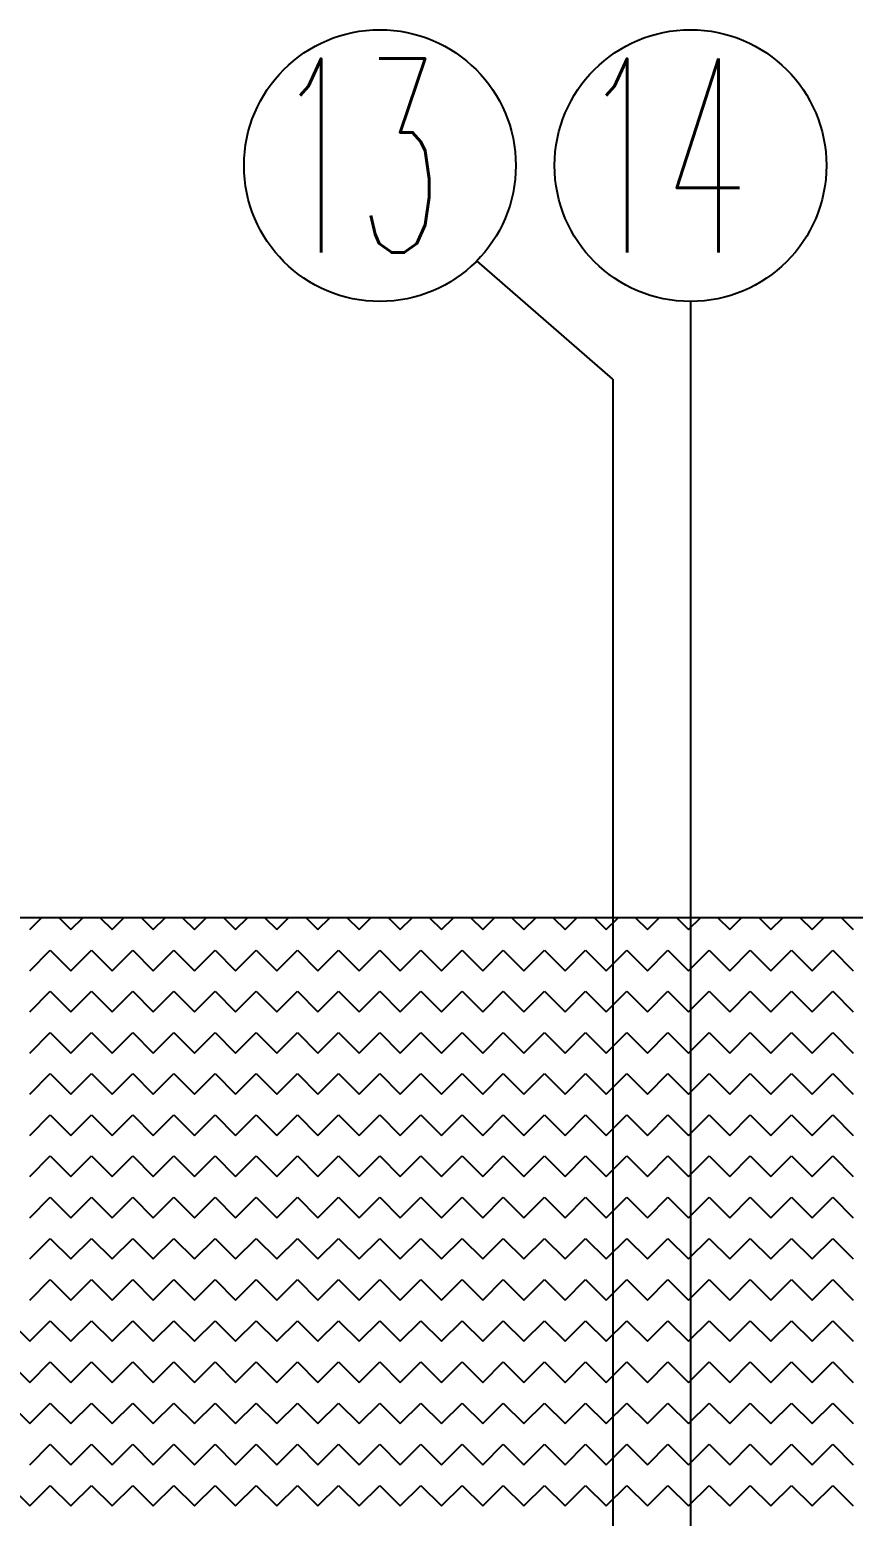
# Model space of a CAD drawing. Extents: x 78 to 306, y -397 to 18.
# Drawn here: x 279.5251 to 279.5675, y -396.3581 to -396.2816 of the extents above; entities that cross this region are included whole.
import ezdxf

# ---------------------------------------------------------------- set-up
doc = ezdxf.new("R2010")
doc.units = 0
doc.header["$LTSCALE"] = 0.5
doc.header["$MEASUREMENT"] = 0
doc.linetypes.add('DASHDOT2', pattern=[0.5, 0.25, -0.125, 0, -0.125])
for name, color, linetype in [('AKS', 5, 'DASHDOT2'), ('KAPI', 1, 'CONTINUOUS'), ('KOLON', 4, 'CONTINUOUS'), ('TARAMA', 8, 'CONTINUOUS'), ('TEFRIS', 11, 'CONTINUOUS')]:
    doc.layers.add(name, color=color, linetype=linetype)
doc.styles.add('OLCU', font='romans.shx', dxfattribs={"width": 0.6, "height": 0.125})

msp = doc.modelspace()

# ---------------------------------------------------------------- linework, layer by layer
at = {"layer": 'AKS'}
for p, q in [((279.555144, -396.29956), (279.548136, -396.293466)), ((279.559144, -396.29556), (279.559144, -396.94956)), ((279.555144, -396.29956), (279.555144, -396.94956))]:
    msp.add_line(p, q, dxfattribs=at)
at = {"layer": 'KAPI', "ltscale": 1.4}
msp.add_line((279.583144, -396.32731), (279.468144, -396.32731), dxfattribs=at)
at = {"layer": 'TARAMA', "ltscale": 1.4}
for p, q in [((279.525103, -396.32792), (279.525713, -396.32731)), ((279.526614, -396.32731), (279.527224, -396.32792)), ((279.527224, -396.32792), (279.527835, -396.32731)), ((279.528735, -396.32731), (279.529346, -396.32792)), ((279.529346, -396.32792), (279.529956, -396.32731)), ((279.530857, -396.32731), (279.531467, -396.32792)), ((279.531467, -396.32792), (279.532077, -396.32731)), ((279.532978, -396.32731), (279.533588, -396.32792)), ((279.533588, -396.32792), (279.534199, -396.32731)), ((279.535099, -396.32731), (279.53571, -396.32792)), ((279.53571, -396.32792), (279.53632, -396.32731)), ((279.537221, -396.32731), (279.537831, -396.32792)), ((279.537831, -396.32792), (279.538441, -396.32731)), ((279.539342, -396.32731), (279.539952, -396.32792)), ((279.539952, -396.32792), (279.540563, -396.32731)), ((279.541463, -396.32731), (279.542074, -396.32792)), ((279.542074, -396.32792), (279.542684, -396.32731)), ((279.543584, -396.32731), (279.544195, -396.32792)), ((279.544195, -396.32792), (279.544805, -396.32731)), ((279.545706, -396.32731), (279.546316, -396.32792)), ((279.546316, -396.32792), (279.546926, -396.32731)), ((279.547827, -396.32731), (279.548437, -396.32792)), ((279.548437, -396.32792), (279.549048, -396.32731)), ((279.549948, -396.32731), (279.550559, -396.32792)), ((279.550559, -396.32792), (279.551169, -396.32731)), ((279.55207, -396.32731), (279.55268, -396.32792)), ((279.55268, -396.32792), (279.55329, -396.32731)), ((279.554191, -396.32731), (279.554801, -396.32792)), ((279.554801, -396.32792), (279.555412, -396.32731)), ((279.556312, -396.32731), (279.556923, -396.32792)), ((279.556923, -396.32792), (279.557533, -396.32731)), ((279.558434, -396.32731), (279.559044, -396.32792)), ((279.559044, -396.32792), (279.559654, -396.32731)), ((279.560555, -396.32731), (279.561165, -396.32792)), ((279.561165, -396.32792), (279.561776, -396.32731)), ((279.562676, -396.32731), (279.563287, -396.32792)), ((279.563287, -396.32792), (279.563897, -396.32731)), ((279.564798, -396.32731), (279.565408, -396.32792)), ((279.565408, -396.32792), (279.566018, -396.32731)), ((279.566919, -396.32731), (279.567529, -396.32792)), ((279.525103, -396.330042), (279.526164, -396.328981)), ((279.526164, -396.328981), (279.527224, -396.330042)), ((279.527224, -396.330042), (279.528285, -396.328981)), ((279.528285, -396.328981), (279.529346, -396.330042)), ((279.529346, -396.330042), (279.530406, -396.328981)), ((279.530406, -396.328981), (279.531467, -396.330042)), ((279.531467, -396.330042), (279.532528, -396.328981)), ((279.532528, -396.328981), (279.533588, -396.330042)), ((279.533588, -396.330042), (279.534649, -396.328981)), ((279.534649, -396.328981), (279.53571, -396.330042)), ((279.53571, -396.330042), (279.53677, -396.328981)), ((279.53677, -396.328981), (279.537831, -396.330042)), ((279.537831, -396.330042), (279.538892, -396.328981)), ((279.538892, -396.328981), (279.539952, -396.330042)), ((279.539952, -396.330042), (279.541013, -396.328981)), ((279.541013, -396.328981), (279.542074, -396.330042)), ((279.542074, -396.330042), (279.543134, -396.328981)), ((279.543134, -396.328981), (279.544195, -396.330042)), ((279.544195, -396.330042), (279.545255, -396.328981)), ((279.545255, -396.328981), (279.546316, -396.330042)), ((279.546316, -396.330042), (279.547377, -396.328981)), ((279.547377, -396.328981), (279.548437, -396.330042)), ((279.548437, -396.330042), (279.549498, -396.328981)), ((279.549498, -396.328981), (279.550559, -396.330042)), ((279.550559, -396.330042), (279.551619, -396.328981)), ((279.551619, -396.328981), (279.55268, -396.330042)), ((279.55268, -396.330042), (279.553741, -396.328981)), ((279.553741, -396.328981), (279.554801, -396.330042)), ((279.554801, -396.330042), (279.555862, -396.328981)), ((279.555862, -396.328981), (279.556923, -396.330042)), ((279.556923, -396.330042), (279.557983, -396.328981)), ((279.557983, -396.328981), (279.559044, -396.330042)), ((279.559044, -396.330042), (279.560105, -396.328981)), ((279.560105, -396.328981), (279.561165, -396.330042)), ((279.561165, -396.330042), (279.562226, -396.328981)), ((279.562226, -396.328981), (279.563287, -396.330042)), ((279.563287, -396.330042), (279.564347, -396.328981)), ((279.564347, -396.328981), (279.565408, -396.330042)), ((279.565408, -396.330042), (279.566469, -396.328981)), ((279.566469, -396.328981), (279.567529, -396.330042)), ((279.525103, -396.332163), (279.526164, -396.331102)), ((279.526164, -396.331102), (279.527224, -396.332163)), ((279.527224, -396.332163), (279.528285, -396.331102)), ((279.528285, -396.331102), (279.529346, -396.332163)), ((279.529346, -396.332163), (279.530406, -396.331102)), ((279.530406, -396.331102), (279.531467, -396.332163)), ((279.531467, -396.332163), (279.532528, -396.331102)), ((279.532528, -396.331102), (279.533588, -396.332163)), ((279.533588, -396.332163), (279.534649, -396.331102)), ((279.534649, -396.331102), (279.53571, -396.332163)), ((279.53571, -396.332163), (279.53677, -396.331102)), ((279.53677, -396.331102), (279.537831, -396.332163)), ((279.537831, -396.332163), (279.538892, -396.331102)), ((279.538892, -396.331102), (279.539952, -396.332163)), ((279.539952, -396.332163), (279.541013, -396.331102)), ((279.541013, -396.331102), (279.542074, -396.332163)), ((279.542074, -396.332163), (279.543134, -396.331102)), ((279.543134, -396.331102), (279.544195, -396.332163)), ((279.544195, -396.332163), (279.545255, -396.331102)), ((279.545255, -396.331102), (279.546316, -396.332163)), ((279.546316, -396.332163), (279.547377, -396.331102)), ((279.547377, -396.331102), (279.548437, -396.332163)), ((279.548437, -396.332163), (279.549498, -396.331102)), ((279.549498, -396.331102), (279.550559, -396.332163)), ((279.550559, -396.332163), (279.551619, -396.331102)), ((279.551619, -396.331102), (279.55268, -396.332163)), ((279.55268, -396.332163), (279.553741, -396.331102)), ((279.553741, -396.331102), (279.554801, -396.332163)), ((279.554801, -396.332163), (279.555862, -396.331102)), ((279.555862, -396.331102), (279.556923, -396.332163)), ((279.556923, -396.332163), (279.557983, -396.331102)), ((279.557983, -396.331102), (279.559044, -396.332163)), ((279.559044, -396.332163), (279.560105, -396.331102)), ((279.560105, -396.331102), (279.561165, -396.332163)), ((279.561165, -396.332163), (279.562226, -396.331102)), ((279.562226, -396.331102), (279.563287, -396.332163)), ((279.563287, -396.332163), (279.564347, -396.331102)), ((279.564347, -396.331102), (279.565408, -396.332163)), ((279.565408, -396.332163), (279.566469, -396.331102)), ((279.566469, -396.331102), (279.567529, -396.332163)), ((279.525103, -396.334284), (279.526164, -396.333224)), ((279.526164, -396.333224), (279.527224, -396.334284)), ((279.527224, -396.334284), (279.528285, -396.333224)), ((279.528285, -396.333224), (279.529346, -396.334284)), ((279.529346, -396.334284), (279.530406, -396.333224)), ((279.530406, -396.333224), (279.531467, -396.334284)), ((279.531467, -396.334284), (279.532528, -396.333224)), ((279.532528, -396.333224), (279.533588, -396.334284)), ((279.533588, -396.334284), (279.534649, -396.333224)), ((279.534649, -396.333224), (279.53571, -396.334284)), ((279.53571, -396.334284), (279.53677, -396.333224)), ((279.53677, -396.333224), (279.537831, -396.334284)), ((279.537831, -396.334284), (279.538892, -396.333224)), ((279.538892, -396.333224), (279.539952, -396.334284)), ((279.539952, -396.334284), (279.541013, -396.333224)), ((279.541013, -396.333224), (279.542074, -396.334284)), ((279.542074, -396.334284), (279.543134, -396.333224)), ((279.543134, -396.333224), (279.544195, -396.334284)), ((279.544195, -396.334284), (279.545255, -396.333224)), ((279.545255, -396.333224), (279.546316, -396.334284)), ((279.546316, -396.334284), (279.547377, -396.333224)), ((279.547377, -396.333224), (279.548437, -396.334284)), ((279.548437, -396.334284), (279.549498, -396.333224)), ((279.549498, -396.333224), (279.550559, -396.334284)), ((279.550559, -396.334284), (279.551619, -396.333224)), ((279.551619, -396.333224), (279.55268, -396.334284)), ((279.55268, -396.334284), (279.553741, -396.333224)), ((279.553741, -396.333224), (279.554801, -396.334284)), ((279.554801, -396.334284), (279.555862, -396.333224)), ((279.555862, -396.333224), (279.556923, -396.334284)), ((279.556923, -396.334284), (279.557983, -396.333224)), ((279.557983, -396.333224), (279.559044, -396.334284)), ((279.559044, -396.334284), (279.560105, -396.333224)), ((279.560105, -396.333224), (279.561165, -396.334284)), ((279.561165, -396.334284), (279.562226, -396.333224)), ((279.562226, -396.333224), (279.563287, -396.334284)), ((279.563287, -396.334284), (279.564347, -396.333224)), ((279.564347, -396.333224), (279.565408, -396.334284)), ((279.565408, -396.334284), (279.566469, -396.333224)), ((279.566469, -396.333224), (279.567529, -396.334284)), ((279.525103, -396.336405), (279.526164, -396.335345)), ((279.526164, -396.335345), (279.527224, -396.336405)), ((279.527224, -396.336405), (279.528285, -396.335345)), ((279.528285, -396.335345), (279.529346, -396.336405)), ((279.529346, -396.336405), (279.530406, -396.335345)), ((279.530406, -396.335345), (279.531467, -396.336405)), ((279.531467, -396.336405), (279.532528, -396.335345)), ((279.532528, -396.335345), (279.533588, -396.336405)), ((279.533588, -396.336405), (279.534649, -396.335345)), ((279.534649, -396.335345), (279.53571, -396.336405)), ((279.53571, -396.336405), (279.53677, -396.335345)), ((279.53677, -396.335345), (279.537831, -396.336405)), ((279.537831, -396.336405), (279.538892, -396.335345)), ((279.538892, -396.335345), (279.539952, -396.336405)), ((279.539952, -396.336405), (279.541013, -396.335345)), ((279.541013, -396.335345), (279.542074, -396.336405)), ((279.542074, -396.336405), (279.543134, -396.335345)), ((279.543134, -396.335345), (279.544195, -396.336405)), ((279.544195, -396.336405), (279.545255, -396.335345)), ((279.545255, -396.335345), (279.546316, -396.336405)), ((279.546316, -396.336405), (279.547377, -396.335345)), ((279.547377, -396.335345), (279.548437, -396.336405)), ((279.548437, -396.336405), (279.549498, -396.335345)), ((279.549498, -396.335345), (279.550559, -396.336405)), ((279.550559, -396.336405), (279.551619, -396.335345)), ((279.551619, -396.335345), (279.55268, -396.336405)), ((279.55268, -396.336405), (279.553741, -396.335345)), ((279.553741, -396.335345), (279.554801, -396.336405)), ((279.554801, -396.336405), (279.555862, -396.335345)), ((279.555862, -396.335345), (279.556923, -396.336405)), ((279.556923, -396.336405), (279.557983, -396.335345)), ((279.557983, -396.335345), (279.559044, -396.336405)), ((279.559044, -396.336405), (279.560105, -396.335345)), ((279.560105, -396.335345), (279.561165, -396.336405)), ((279.561165, -396.336405), (279.562226, -396.335345)), ((279.562226, -396.335345), (279.563287, -396.336405)), ((279.563287, -396.336405), (279.564347, -396.335345)), ((279.564347, -396.335345), (279.565408, -396.336405)), ((279.565408, -396.336405), (279.566469, -396.335345)), ((279.566469, -396.335345), (279.567529, -396.336405)), ((279.525103, -396.338527), (279.526164, -396.337466)), ((279.526164, -396.337466), (279.527224, -396.338527)), ((279.527224, -396.338527), (279.528285, -396.337466)), ((279.528285, -396.337466), (279.529346, -396.338527)), ((279.529346, -396.338527), (279.530406, -396.337466)), ((279.530406, -396.337466), (279.531467, -396.338527)), ((279.531467, -396.338527), (279.532528, -396.337466)), ((279.532528, -396.337466), (279.533588, -396.338527)), ((279.533588, -396.338527), (279.534649, -396.337466)), ((279.534649, -396.337466), (279.53571, -396.338527)), ((279.53571, -396.338527), (279.53677, -396.337466)), ((279.53677, -396.337466), (279.537831, -396.338527)), ((279.537831, -396.338527), (279.538892, -396.337466)), ((279.538892, -396.337466), (279.539952, -396.338527)), ((279.539952, -396.338527), (279.541013, -396.337466)), ((279.541013, -396.337466), (279.542074, -396.338527)), ((279.542074, -396.338527), (279.543134, -396.337466)), ((279.543134, -396.337466), (279.544195, -396.338527)), ((279.544195, -396.338527), (279.545255, -396.337466)), ((279.545255, -396.337466), (279.546316, -396.338527)), ((279.546316, -396.338527), (279.547377, -396.337466)), ((279.547377, -396.337466), (279.548437, -396.338527)), ((279.548437, -396.338527), (279.549498, -396.337466)), ((279.549498, -396.337466), (279.550559, -396.338527)), ((279.550559, -396.338527), (279.551619, -396.337466)), ((279.551619, -396.337466), (279.55268, -396.338527)), ((279.55268, -396.338527), (279.553741, -396.337466)), ((279.553741, -396.337466), (279.554801, -396.338527)), ((279.554801, -396.338527), (279.555862, -396.337466)), ((279.555862, -396.337466), (279.556923, -396.338527)), ((279.556923, -396.338527), (279.557983, -396.337466)), ((279.557983, -396.337466), (279.559044, -396.338527)), ((279.559044, -396.338527), (279.560105, -396.337466)), ((279.560105, -396.337466), (279.561165, -396.338527)), ((279.561165, -396.338527), (279.562226, -396.337466)), ((279.562226, -396.337466), (279.563287, -396.338527)), ((279.563287, -396.338527), (279.564347, -396.337466)), ((279.564347, -396.337466), (279.565408, -396.338527)), ((279.565408, -396.338527), (279.566469, -396.337466)), ((279.566469, -396.337466), (279.567529, -396.338527)), ((279.525103, -396.340648), (279.526164, -396.339587)), ((279.526164, -396.339587), (279.527224, -396.340648)), ((279.527224, -396.340648), (279.528285, -396.339587)), ((279.528285, -396.339587), (279.529346, -396.340648)), ((279.529346, -396.340648), (279.530406, -396.339587)), ((279.530406, -396.339587), (279.531467, -396.340648)), ((279.531467, -396.340648), (279.532528, -396.339587)), ((279.532528, -396.339587), (279.533588, -396.340648)), ((279.533588, -396.340648), (279.534649, -396.339587)), ((279.534649, -396.339587), (279.53571, -396.340648)), ((279.53571, -396.340648), (279.53677, -396.339587)), ((279.53677, -396.339587), (279.537831, -396.340648)), ((279.537831, -396.340648), (279.538892, -396.339587)), ((279.538892, -396.339587), (279.539952, -396.340648)), ((279.539952, -396.340648), (279.541013, -396.339587)), ((279.541013, -396.339587), (279.542074, -396.340648)), ((279.542074, -396.340648), (279.543134, -396.339587)), ((279.543134, -396.339587), (279.544195, -396.340648)), ((279.544195, -396.340648), (279.545255, -396.339587)), ((279.545255, -396.339587), (279.546316, -396.340648)), ((279.546316, -396.340648), (279.547377, -396.339587)), ((279.547377, -396.339587), (279.548437, -396.340648)), ((279.548437, -396.340648), (279.549498, -396.339587)), ((279.549498, -396.339587), (279.550559, -396.340648)), ((279.550559, -396.340648), (279.551619, -396.339587)), ((279.551619, -396.339587), (279.55268, -396.340648)), ((279.55268, -396.340648), (279.553741, -396.339587)), ((279.553741, -396.339587), (279.554801, -396.340648)), ((279.554801, -396.340648), (279.555862, -396.339587)), ((279.555862, -396.339587), (279.556923, -396.340648)), ((279.556923, -396.340648), (279.557983, -396.339587)), ((279.557983, -396.339587), (279.559044, -396.340648)), ((279.559044, -396.340648), (279.560105, -396.339587)), ((279.560105, -396.339587), (279.561165, -396.340648)), ((279.561165, -396.340648), (279.562226, -396.339587)), ((279.562226, -396.339587), (279.563287, -396.340648)), ((279.563287, -396.340648), (279.564347, -396.339587)), ((279.564347, -396.339587), (279.565408, -396.340648)), ((279.565408, -396.340648), (279.566469, -396.339587)), ((279.566469, -396.339587), (279.567529, -396.340648)), ((279.525103, -396.342769), (279.526164, -396.341709)), ((279.526164, -396.341709), (279.527224, -396.342769)), ((279.527224, -396.342769), (279.528285, -396.341709)), ((279.528285, -396.341709), (279.529346, -396.342769)), ((279.529346, -396.342769), (279.530406, -396.341709)), ((279.530406, -396.341709), (279.531467, -396.342769)), ((279.531467, -396.342769), (279.532528, -396.341709)), ((279.532528, -396.341709), (279.533588, -396.342769)), ((279.533588, -396.342769), (279.534649, -396.341709)), ((279.534649, -396.341709), (279.53571, -396.342769)), ((279.53571, -396.342769), (279.53677, -396.341709)), ((279.53677, -396.341709), (279.537831, -396.342769)), ((279.537831, -396.342769), (279.538892, -396.341709)), ((279.538892, -396.341709), (279.539952, -396.342769)), ((279.539952, -396.342769), (279.541013, -396.341709)), ((279.541013, -396.341709), (279.542074, -396.342769)), ((279.542074, -396.342769), (279.543134, -396.341709)), ((279.543134, -396.341709), (279.544195, -396.342769)), ((279.544195, -396.342769), (279.545255, -396.341709)), ((279.545255, -396.341709), (279.546316, -396.342769)), ((279.546316, -396.342769), (279.547377, -396.341709)), ((279.547377, -396.341709), (279.548437, -396.342769)), ((279.548437, -396.342769), (279.549498, -396.341709)), ((279.549498, -396.341709), (279.550559, -396.342769)), ((279.550559, -396.342769), (279.551619, -396.341709)), ((279.551619, -396.341709), (279.55268, -396.342769)), ((279.55268, -396.342769), (279.553741, -396.341709)), ((279.553741, -396.341709), (279.554801, -396.342769)), ((279.554801, -396.342769), (279.555862, -396.341709)), ((279.555862, -396.341709), (279.556923, -396.342769)), ((279.556923, -396.342769), (279.557983, -396.341709)), ((279.557983, -396.341709), (279.559044, -396.342769)), ((279.559044, -396.342769), (279.560105, -396.341709)), ((279.560105, -396.341709), (279.561165, -396.342769)), ((279.561165, -396.342769), (279.562226, -396.341709)), ((279.562226, -396.341709), (279.563287, -396.342769)), ((279.563287, -396.342769), (279.564347, -396.341709)), ((279.564347, -396.341709), (279.565408, -396.342769)), ((279.565408, -396.342769), (279.566469, -396.341709)), ((279.566469, -396.341709), (279.567529, -396.342769)), ((279.525103, -396.344891), (279.526164, -396.34383)), ((279.526164, -396.34383), (279.527224, -396.344891)), ((279.527224, -396.344891), (279.528285, -396.34383)), ((279.528285, -396.34383), (279.529346, -396.344891)), ((279.529346, -396.344891), (279.530406, -396.34383)), ((279.530406, -396.34383), (279.531467, -396.344891)), ((279.531467, -396.344891), (279.532528, -396.34383)), ((279.532528, -396.34383), (279.533588, -396.344891)), ((279.533588, -396.344891), (279.534649, -396.34383)), ((279.534649, -396.34383), (279.53571, -396.344891)), ((279.53571, -396.344891), (279.53677, -396.34383)), ((279.53677, -396.34383), (279.537831, -396.344891)), ((279.537831, -396.344891), (279.538892, -396.34383)), ((279.538892, -396.34383), (279.539952, -396.344891)), ((279.539952, -396.344891), (279.541013, -396.34383)), ((279.541013, -396.34383), (279.542074, -396.344891)), ((279.542074, -396.344891), (279.543134, -396.34383)), ((279.543134, -396.34383), (279.544195, -396.344891)), ((279.544195, -396.344891), (279.545255, -396.34383)), ((279.545255, -396.34383), (279.546316, -396.344891)), ((279.546316, -396.344891), (279.547377, -396.34383)), ((279.547377, -396.34383), (279.548437, -396.344891)), ((279.548437, -396.344891), (279.549498, -396.34383)), ((279.549498, -396.34383), (279.550559, -396.344891)), ((279.550559, -396.344891), (279.551619, -396.34383)), ((279.551619, -396.34383), (279.55268, -396.344891)), ((279.55268, -396.344891), (279.553741, -396.34383)), ((279.553741, -396.34383), (279.554801, -396.344891)), ((279.554801, -396.344891), (279.555862, -396.34383)), ((279.555862, -396.34383), (279.556923, -396.344891)), ((279.556923, -396.344891), (279.557983, -396.34383)), ((279.557983, -396.34383), (279.559044, -396.344891)), ((279.559044, -396.344891), (279.560105, -396.34383)), ((279.560105, -396.34383), (279.561165, -396.344891)), ((279.561165, -396.344891), (279.562226, -396.34383)), ((279.562226, -396.34383), (279.563287, -396.344891)), ((279.563287, -396.344891), (279.564347, -396.34383)), ((279.564347, -396.34383), (279.565408, -396.344891)), ((279.565408, -396.344891), (279.566469, -396.34383)), ((279.566469, -396.34383), (279.567529, -396.344891)), ((279.525103, -396.347012), (279.526164, -396.345951)), ((279.526164, -396.345951), (279.527224, -396.347012)), ((279.527224, -396.347012), (279.528285, -396.345951)), ((279.528285, -396.345951), (279.529346, -396.347012)), ((279.529346, -396.347012), (279.530406, -396.345951)), ((279.530406, -396.345951), (279.531467, -396.347012)), ((279.531467, -396.347012), (279.532528, -396.345951)), ((279.532528, -396.345951), (279.533588, -396.347012)), ((279.533588, -396.347012), (279.534649, -396.345951)), ((279.534649, -396.345951), (279.53571, -396.347012)), ((279.53571, -396.347012), (279.53677, -396.345951)), ((279.53677, -396.345951), (279.537831, -396.347012)), ((279.537831, -396.347012), (279.538892, -396.345951)), ((279.538892, -396.345951), (279.539952, -396.347012)), ((279.539952, -396.347012), (279.541013, -396.345951)), ((279.541013, -396.345951), (279.542074, -396.347012)), ((279.542074, -396.347012), (279.543134, -396.345951)), ((279.543134, -396.345951), (279.544195, -396.347012)), ((279.544195, -396.347012), (279.545255, -396.345951)), ((279.545255, -396.345951), (279.546316, -396.347012)), ((279.546316, -396.347012), (279.547377, -396.345951)), ((279.547377, -396.345951), (279.548437, -396.347012)), ((279.548437, -396.347012), (279.549498, -396.345951)), ((279.549498, -396.345951), (279.550559, -396.347012)), ((279.550559, -396.347012), (279.551619, -396.345951)), ((279.551619, -396.345951), (279.55268, -396.347012)), ((279.55268, -396.347012), (279.553741, -396.345951)), ((279.553741, -396.345951), (279.554801, -396.347012)), ((279.554801, -396.347012), (279.555862, -396.345951)), ((279.555862, -396.345951), (279.556923, -396.347012)), ((279.556923, -396.347012), (279.557983, -396.345951)), ((279.557983, -396.345951), (279.559044, -396.347012)), ((279.559044, -396.347012), (279.560105, -396.345951)), ((279.560105, -396.345951), (279.561165, -396.347012)), ((279.561165, -396.347012), (279.562226, -396.345951)), ((279.562226, -396.345951), (279.563287, -396.347012)), ((279.563287, -396.347012), (279.564347, -396.345951)), ((279.564347, -396.345951), (279.565408, -396.347012)), ((279.565408, -396.347012), (279.566469, -396.345951)), ((279.566469, -396.345951), (279.567529, -396.347012)), ((279.524042, -396.348073), (279.525103, -396.349133)), ((279.525103, -396.349133), (279.526164, -396.348073)), ((279.526164, -396.348073), (279.527224, -396.349133)), ((279.527224, -396.349133), (279.528285, -396.348073)), ((279.528285, -396.348073), (279.529346, -396.349133)), ((279.529346, -396.349133), (279.530406, -396.348073)), ((279.530406, -396.348073), (279.531467, -396.349133)), ((279.531467, -396.349133), (279.532528, -396.348073)), ((279.532528, -396.348073), (279.533588, -396.349133)), ((279.533588, -396.349133), (279.534649, -396.348073)), ((279.534649, -396.348073), (279.53571, -396.349133)), ((279.53571, -396.349133), (279.53677, -396.348073)), ((279.53677, -396.348073), (279.537831, -396.349133)), ((279.537831, -396.349133), (279.538892, -396.348073)), ((279.538892, -396.348073), (279.539952, -396.349133)), ((279.539952, -396.349133), (279.541013, -396.348073)), ((279.541013, -396.348073), (279.542074, -396.349133)), ((279.542074, -396.349133), (279.543134, -396.348073)), ((279.543134, -396.348073), (279.544195, -396.349133)), ((279.544195, -396.349133), (279.545255, -396.348073)), ((279.545255, -396.348073), (279.546316, -396.349133)), ((279.546316, -396.349133), (279.547377, -396.348073)), ((279.547377, -396.348073), (279.548437, -396.349133)), ((279.548437, -396.349133), (279.549498, -396.348073)), ((279.549498, -396.348073), (279.550559, -396.349133)), ((279.550559, -396.349133), (279.551619, -396.348073)), ((279.551619, -396.348073), (279.55268, -396.349133)), ((279.55268, -396.349133), (279.553741, -396.348073)), ((279.553741, -396.348073), (279.554801, -396.349133)), ((279.554801, -396.349133), (279.555862, -396.348073)), ((279.555862, -396.348073), (279.556923, -396.349133)), ((279.556923, -396.349133), (279.557983, -396.348073)), ((279.557983, -396.348073), (279.559044, -396.349133)), ((279.559044, -396.349133), (279.560105, -396.348073)), ((279.560105, -396.348073), (279.561165, -396.349133)), ((279.561165, -396.349133), (279.562226, -396.348073)), ((279.562226, -396.348073), (279.563287, -396.349133)), ((279.563287, -396.349133), (279.564347, -396.348073)), ((279.564347, -396.348073), (279.565408, -396.349133)), ((279.565408, -396.349133), (279.566469, -396.348073)), ((279.566469, -396.348073), (279.567529, -396.349133)), ((279.524042, -396.350194), (279.525103, -396.351255)), ((279.525103, -396.351255), (279.526164, -396.350194)), ((279.526164, -396.350194), (279.527224, -396.351255)), ((279.527224, -396.351255), (279.528285, -396.350194)), ((279.528285, -396.350194), (279.529346, -396.351255)), ((279.529346, -396.351255), (279.530406, -396.350194)), ((279.530406, -396.350194), (279.531467, -396.351255)), ((279.531467, -396.351255), (279.532528, -396.350194)), ((279.532528, -396.350194), (279.533588, -396.351255)), ((279.533588, -396.351255), (279.534649, -396.350194)), ((279.534649, -396.350194), (279.53571, -396.351255)), ((279.53571, -396.351255), (279.53677, -396.350194)), ((279.53677, -396.350194), (279.537831, -396.351255)), ((279.537831, -396.351255), (279.538892, -396.350194)), ((279.538892, -396.350194), (279.539952, -396.351255)), ((279.539952, -396.351255), (279.541013, -396.350194)), ((279.541013, -396.350194), (279.542074, -396.351255)), ((279.542074, -396.351255), (279.543134, -396.350194)), ((279.543134, -396.350194), (279.544195, -396.351255)), ((279.544195, -396.351255), (279.545255, -396.350194)), ((279.545255, -396.350194), (279.546316, -396.351255)), ((279.546316, -396.351255), (279.547377, -396.350194)), ((279.547377, -396.350194), (279.548437, -396.351255)), ((279.548437, -396.351255), (279.549498, -396.350194)), ((279.549498, -396.350194), (279.550559, -396.351255)), ((279.550559, -396.351255), (279.551619, -396.350194)), ((279.551619, -396.350194), (279.55268, -396.351255)), ((279.55268, -396.351255), (279.553741, -396.350194)), ((279.553741, -396.350194), (279.554801, -396.351255)), ((279.554801, -396.351255), (279.555862, -396.350194)), ((279.555862, -396.350194), (279.556923, -396.351255)), ((279.556923, -396.351255), (279.557983, -396.350194)), ((279.557983, -396.350194), (279.559044, -396.351255)), ((279.559044, -396.351255), (279.560105, -396.350194)), ((279.560105, -396.350194), (279.561165, -396.351255)), ((279.561165, -396.351255), (279.562226, -396.350194)), ((279.562226, -396.350194), (279.563287, -396.351255)), ((279.563287, -396.351255), (279.564347, -396.350194)), ((279.564347, -396.350194), (279.565408, -396.351255)), ((279.565408, -396.351255), (279.566469, -396.350194)), ((279.566469, -396.350194), (279.567529, -396.351255)), ((279.524042, -396.352315), (279.525103, -396.353376)), ((279.525103, -396.353376), (279.526164, -396.352315)), ((279.526164, -396.352315), (279.527224, -396.353376)), ((279.527224, -396.353376), (279.528285, -396.352315)), ((279.528285, -396.352315), (279.529346, -396.353376)), ((279.529346, -396.353376), (279.530406, -396.352315)), ((279.530406, -396.352315), (279.531467, -396.353376)), ((279.531467, -396.353376), (279.532528, -396.352315)), ((279.532528, -396.352315), (279.533588, -396.353376)), ((279.533588, -396.353376), (279.534649, -396.352315)), ((279.534649, -396.352315), (279.53571, -396.353376)), ((279.53571, -396.353376), (279.53677, -396.352315)), ((279.53677, -396.352315), (279.537831, -396.353376)), ((279.537831, -396.353376), (279.538892, -396.352315)), ((279.538892, -396.352315), (279.539952, -396.353376)), ((279.539952, -396.353376), (279.541013, -396.352315)), ((279.541013, -396.352315), (279.542074, -396.353376)), ((279.542074, -396.353376), (279.543134, -396.352315)), ((279.543134, -396.352315), (279.544195, -396.353376)), ((279.544195, -396.353376), (279.545255, -396.352315)), ((279.545255, -396.352315), (279.546316, -396.353376)), ((279.546316, -396.353376), (279.547377, -396.352315)), ((279.547377, -396.352315), (279.548437, -396.353376)), ((279.548437, -396.353376), (279.549498, -396.352315)), ((279.549498, -396.352315), (279.550559, -396.353376)), ((279.550559, -396.353376), (279.551619, -396.352315)), ((279.551619, -396.352315), (279.55268, -396.353376)), ((279.55268, -396.353376), (279.553741, -396.352315)), ((279.553741, -396.352315), (279.554801, -396.353376)), ((279.554801, -396.353376), (279.555862, -396.352315)), ((279.555862, -396.352315), (279.556923, -396.353376)), ((279.556923, -396.353376), (279.557983, -396.352315)), ((279.557983, -396.352315), (279.559044, -396.353376)), ((279.559044, -396.353376), (279.560105, -396.352315)), ((279.560105, -396.352315), (279.561165, -396.353376)), ((279.561165, -396.353376), (279.562226, -396.352315)), ((279.562226, -396.352315), (279.563287, -396.353376)), ((279.563287, -396.353376), (279.564347, -396.352315)), ((279.564347, -396.352315), (279.565408, -396.353376)), ((279.565408, -396.353376), (279.566469, -396.352315)), ((279.566469, -396.352315), (279.567529, -396.353376)), ((279.525103, -396.355497), (279.526164, -396.354437)), ((279.526164, -396.354437), (279.527224, -396.355497)), ((279.527224, -396.355497), (279.528285, -396.354437)), ((279.528285, -396.354437), (279.529346, -396.355497)), ((279.529346, -396.355497), (279.530406, -396.354437)), ((279.530406, -396.354437), (279.531467, -396.355497)), ((279.531467, -396.355497), (279.532528, -396.354437)), ((279.532528, -396.354437), (279.533588, -396.355497)), ((279.533588, -396.355497), (279.534649, -396.354437)), ((279.534649, -396.354437), (279.53571, -396.355497)), ((279.53571, -396.355497), (279.53677, -396.354437)), ((279.53677, -396.354437), (279.537831, -396.355497)), ((279.537831, -396.355497), (279.538892, -396.354437)), ((279.538892, -396.354437), (279.539952, -396.355497)), ((279.539952, -396.355497), (279.541013, -396.354437)), ((279.541013, -396.354437), (279.542074, -396.355497)), ((279.542074, -396.355497), (279.543134, -396.354437)), ((279.543134, -396.354437), (279.544195, -396.355497)), ((279.544195, -396.355497), (279.545255, -396.354437)), ((279.545255, -396.354437), (279.546316, -396.355497)), ((279.546316, -396.355497), (279.547377, -396.354437)), ((279.547377, -396.354437), (279.548437, -396.355497)), ((279.548437, -396.355497), (279.549498, -396.354437)), ((279.549498, -396.354437), (279.550559, -396.355497)), ((279.550559, -396.355497), (279.551619, -396.354437)), ((279.551619, -396.354437), (279.55268, -396.355497)), ((279.55268, -396.355497), (279.553741, -396.354437)), ((279.553741, -396.354437), (279.554801, -396.355497)), ((279.554801, -396.355497), (279.555862, -396.354437)), ((279.555862, -396.354437), (279.556923, -396.355497)), ((279.556923, -396.355497), (279.557983, -396.354437)), ((279.557983, -396.354437), (279.559044, -396.355497)), ((279.559044, -396.355497), (279.560105, -396.354437)), ((279.560105, -396.354437), (279.561165, -396.355497)), ((279.561165, -396.355497), (279.562226, -396.354437)), ((279.562226, -396.354437), (279.563287, -396.355497)), ((279.563287, -396.355497), (279.564347, -396.354437)), ((279.564347, -396.354437), (279.565408, -396.355497)), ((279.565408, -396.355497), (279.566469, -396.354437)), ((279.566469, -396.354437), (279.567529, -396.355497)), ((279.524042, -396.356558), (279.525103, -396.357619)), ((279.525103, -396.357619), (279.526164, -396.356558)), ((279.526164, -396.356558), (279.527224, -396.357619)), ((279.527224, -396.357619), (279.528285, -396.356558)), ((279.528285, -396.356558), (279.529346, -396.357619)), ((279.529346, -396.357619), (279.530406, -396.356558)), ((279.530406, -396.356558), (279.531467, -396.357619)), ((279.531467, -396.357619), (279.532528, -396.356558)), ((279.532528, -396.356558), (279.533588, -396.357619)), ((279.533588, -396.357619), (279.534649, -396.356558)), ((279.534649, -396.356558), (279.53571, -396.357619)), ((279.53571, -396.357619), (279.53677, -396.356558)), ((279.53677, -396.356558), (279.537831, -396.357619)), ((279.537831, -396.357619), (279.538892, -396.356558)), ((279.538892, -396.356558), (279.539952, -396.357619)), ((279.539952, -396.357619), (279.541013, -396.356558)), ((279.541013, -396.356558), (279.542074, -396.357619)), ((279.542074, -396.357619), (279.543134, -396.356558)), ((279.543134, -396.356558), (279.544195, -396.357619)), ((279.544195, -396.357619), (279.545255, -396.356558)), ((279.545255, -396.356558), (279.546316, -396.357619)), ((279.546316, -396.357619), (279.547377, -396.356558)), ((279.547377, -396.356558), (279.548437, -396.357619)), ((279.548437, -396.357619), (279.549498, -396.356558)), ((279.549498, -396.356558), (279.550559, -396.357619)), ((279.550559, -396.357619), (279.551619, -396.356558)), ((279.551619, -396.356558), (279.55268, -396.357619)), ((279.55268, -396.357619), (279.553741, -396.356558)), ((279.553741, -396.356558), (279.554801, -396.357619)), ((279.554801, -396.357619), (279.555862, -396.356558)), ((279.555862, -396.356558), (279.556923, -396.357619)), ((279.556923, -396.357619), (279.557983, -396.356558)), ((279.557983, -396.356558), (279.559044, -396.357619)), ((279.559044, -396.357619), (279.560105, -396.356558)), ((279.560105, -396.356558), (279.561165, -396.357619)), ((279.561165, -396.357619), (279.562226, -396.356558)), ((279.562226, -396.356558), (279.563287, -396.357619)), ((279.563287, -396.357619), (279.564347, -396.356558)), ((279.564347, -396.356558), (279.565408, -396.357619)), ((279.565408, -396.357619), (279.566469, -396.356558)), ((279.566469, -396.356558), (279.567529, -396.357619))]:
    msp.add_line(p, q, dxfattribs=at)
at = {"layer": 'TEFRIS'}
for centre in [(279.543144, -396.28856), (279.559144, -396.28856)]:
    msp.add_circle(centre, 0.007, dxfattribs=at)

# ---------------------------------------------------------------- texts
at = {"layer": 'KOLON', "style": 'OLCU', "width": 0.5}
for s, p in [('13', (279.537755, -396.293044)), ('14', (279.553517, -396.293044))]:
    msp.add_text(s, height=0.01, dxfattribs=at).set_placement(p)

doc.saveas('drawing.dxf')
